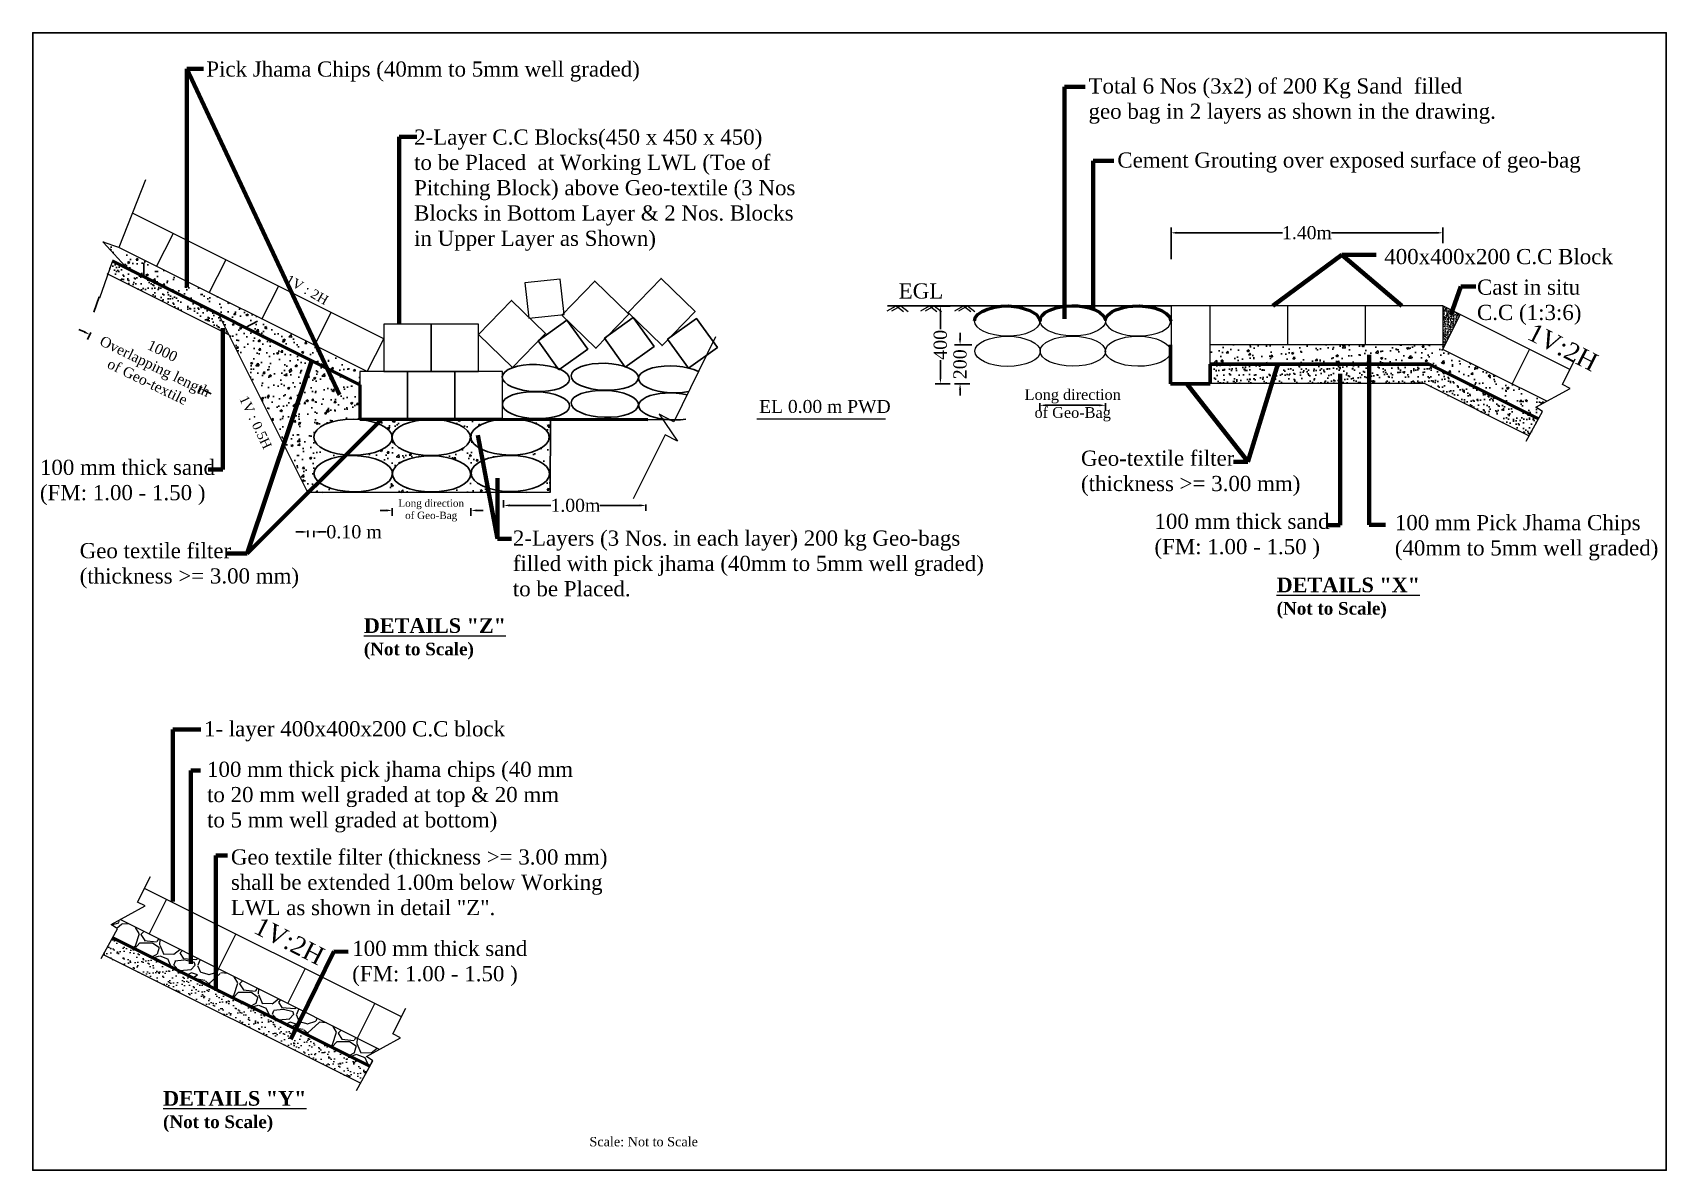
# Model space of a CAD drawing. Header units: metres. Extents: x -2434 to 11656, y -15288 to 8109.
# Drawn here: x 2088.7 to 2199.8, y -14426.3 to -14348.9 of the extents above; entities that cross this region are included whole.
import ezdxf

# ---------------------------------------------------------------- set-up
doc = ezdxf.new("R2010")
doc.units = ezdxf.units.M
doc.layers.add('Layer1', color=7, linetype='Continuous', lineweight=13)
doc.layers.add('LINE', color=7, linetype='Continuous')
doc.styles.add('dim', font='isocp.shx')
doc.styles.get("Standard").update_dxf_attribs({"font": 'times.ttf'})
doc.dimstyles.get("Standard").update_dxf_attribs({"dimtxt": 0.5, "dimasz": 0.4075, "dimexe": 0.364, "dimexo": 0.219, "dimgap": 0.09, "dimtad": 0, "dimdec": 0, "dimlfac": 1000, "dimzin": 0, "dimdsep": 46, "dimtxsty": 'Standard', "dimcen": 0.09, "dimadec": 0, "dimazin": 0, "dimtfac": 1, "dimtdec": 0, "dimtofl": 0, "dimtmove": 0, "dimatfit": 3, "dimfxl": 1, "dimtolj": 1, "dimtzin": 0, "dimarcsym": 0})
doc.dimstyles.new('STANDARD$0', dxfattribs={"dimscale": 0, "dimtxt": 8, "dimasz": 8, "dimexe": 4, "dimexo": 0, "dimgap": 2, "dimtad": 1, "dimdec": 0, "dimzin": 0, "dimdsep": 46, "dimtxsty": 'dim', "dimblk": 'DOTSMALL', "dimcen": 1, "dimclrd": 6, "dimclre": 6, "dimclrt": 256, "dimadec": 0, "dimazin": 0, "dimtfac": 1, "dimtdec": 0, "dimtix": 1, "dimtofl": 0, "dimtmove": 1, "dimatfit": 3, "dimldrblk": 'DOTSMALL', "dimfxl": 6, "dimtolj": 1, "dimtzin": 0, "dimarcsym": 0})

# ---------------------------------------------------------------- blocks, each defined once
blk = doc.blocks.new('*D1194')
at = {"layer": 'Defpoints', "color": 0, "lineweight": -3, "ltscale": 0.5}
for p in [(2184.55, -14362.54), (2184.55, -14363.46), (2166.07, -14364.55)]:
    blk.add_point(p, dxfattribs=at)
at = {"layer": 'LINE', "color": 0, "lineweight": -2, "ltscale": 0.5}
for p, q in [((2166.07, -14364.33), (2166.07, -14362.18)), ((2166.47, -14362.54), (2173.64, -14362.54)), ((2184.14, -14362.54), (2176.97, -14362.54)), ((2184.55, -14363.24), (2184.55, -14362.18))]:
    blk.add_line(p, q, dxfattribs=at)
at = {"layer": 'LINE', "color": 0, "lineweight": -3, "ltscale": 0.5}
for points in [[(2166.47, -14362.47), (2166.47, -14362.61), (2166.07, -14362.54)], [(2184.14, -14362.47), (2184.14, -14362.61), (2184.55, -14362.54)]]:
    blk.add_solid(points, dxfattribs=at)
at = {"layer": 'LINE', "color": 0, "lineweight": 13, "ltscale": 0.5, "insert": (2175.31, -14362.54), "char_height": 0.5, "attachment_point": 5}
blk.add_mtext('\\A1;{\\H1.775x;1.40m}', dxfattribs=at)
blk = doc.blocks.new('*D1195')
at = {"layer": 'Defpoints', "color": 0, "lineweight": -3, "ltscale": 0.5}
for p in [(2150.38, -14367.52), (2151.27, -14367.52), (2151.27, -14372.8)]:
    blk.add_point(p, dxfattribs=at)
at = {"layer": 'LINE', "color": 0, "lineweight": -2, "ltscale": 0.5}
for p, q in [((2151.05, -14367.52), (2150.02, -14367.52)), ((2150.38, -14367.92), (2150.38, -14369.1)), ((2150.38, -14372.39), (2150.38, -14371.21)), ((2151.05, -14372.8), (2150.02, -14372.8))]:
    blk.add_line(p, q, dxfattribs=at)
at = {"layer": 'LINE', "color": 0, "lineweight": -3, "ltscale": 0.5}
for points in [[(2150.32, -14367.92), (2150.45, -14367.92), (2150.38, -14367.52)], [(2150.32, -14372.39), (2150.45, -14372.39), (2150.38, -14372.8)]]:
    blk.add_solid(points, dxfattribs=at)
at = {"layer": 'LINE', "color": 0, "lineweight": 13, "ltscale": 0.5, "insert": (2150.38, -14370.16), "char_height": 0.9, "attachment_point": 5, "rotation": 90}
blk.add_mtext('\\A1;400', dxfattribs=at)
blk = doc.blocks.new('*D1196')
at = {"layer": 'Defpoints', "color": 0, "lineweight": -3, "ltscale": 0.5}
for p in [(2151.72, -14370.16), (2152.75, -14370.16), (2152.61, -14372.8)]:
    blk.add_point(p, dxfattribs=at)
at = {"layer": 'LINE', "color": 0, "lineweight": -2, "ltscale": 0.5}
for p, q in [((2151.72, -14369.75), (2151.72, -14369.35)), ((2152.53, -14370.16), (2151.35, -14370.16)), ((2152.39, -14372.8), (2151.35, -14372.8)), ((2151.72, -14373.2), (2151.72, -14373.61))]:
    blk.add_line(p, q, dxfattribs=at)
at = {"layer": 'LINE', "color": 0, "lineweight": -3, "ltscale": 0.5}
for points in [[(2151.65, -14369.75), (2151.79, -14369.75), (2151.72, -14370.16)], [(2151.65, -14373.2), (2151.79, -14373.2), (2151.72, -14372.8)]]:
    blk.add_solid(points, dxfattribs=at)
at = {"layer": 'LINE', "color": 0, "lineweight": 13, "ltscale": 0.5, "insert": (2151.72, -14371.48), "char_height": 0.9, "attachment_point": 5, "rotation": 90}
blk.add_mtext('\\A1;200', dxfattribs=at)
blk = doc.blocks.new('*D1197')
at = {"layer": 'Defpoints', "color": 0, "lineweight": -3, "ltscale": 0.5}
for p in [(2157.15, -14370.5), (2161.6, -14370.53), (2161.6, -14374.27)]:
    blk.add_point(p, dxfattribs=at)
at = {"layer": 'LINE', "color": 0, "lineweight": -2, "ltscale": 0.5}
for p, q in [((2157.15, -14374.12), (2157.15, -14374.63)), ((2157.56, -14374.27), (2161.2, -14374.27)), ((2161.6, -14374.12), (2161.6, -14374.63))]:
    blk.add_line(p, q, dxfattribs=at)
at = {"layer": 'LINE', "color": 0, "lineweight": -3, "ltscale": 0.5}
for points in [[(2157.56, -14374.2), (2157.56, -14374.34), (2157.15, -14374.27)], [(2161.2, -14374.2), (2161.2, -14374.34), (2161.6, -14374.27)]]:
    blk.add_solid(points, dxfattribs=at)
at = {"layer": 'LINE', "color": 0, "lineweight": 13, "ltscale": 0.5, "insert": (2159.38, -14374.27), "char_height": 0.5, "attachment_point": 5}
blk.add_mtext('\\A1;{\\H1.464x;Long direction\\Pof Geo-Bag}', dxfattribs=at)
blk = doc.blocks.new('*D1198')
at = {"color": 0, "lineweight": -2, "ltscale": 0.5}
for p, q in [((2092.17, -14369.28), (2091.8, -14369.11)), ((2092.6, -14369.33), (2092.38, -14369.79)), ((2100.13, -14372.99), (2099.9, -14373.46)), ((2100.43, -14373.31), (2100.79, -14373.49))]:
    blk.add_line(p, q, dxfattribs=at)
at = {"color": 0, "linetype": 'Continuous', "lineweight": -3, "ltscale": 0.5}
for points in [[(2092.2, -14369.22), (2092.14, -14369.35), (2092.54, -14369.46)], [(2100.46, -14373.25), (2100.4, -14373.37), (2100.06, -14373.13)]]:
    blk.add_solid(points, dxfattribs=at)
at = {"layer": 'Defpoints', "color": 0, "linetype": 'Continuous', "lineweight": -3, "ltscale": 0.5}
for p in [(2093.71, -14367.06), (2092.54, -14369.46), (2101.23, -14370.72)]:
    blk.add_point(p, dxfattribs=at)
at = {"color": 0, "linetype": 'Continuous', "lineweight": -3, "ltscale": 0.5, "insert": (2096.97, -14371.62), "char_height": 0.7, "attachment_point": 5, "rotation": 334.0276}
blk.add_mtext('\\A1;1000\\POverlapping length\\Pof Geo-textile', dxfattribs=at)
blk = doc.blocks.new('*D1199')
at = {"layer": 'Defpoints', "color": 0, "linetype": 'ByBlock', "lineweight": -3, "ltscale": 0.5}
for p in [(2118.46, -14379.1), (2113.1, -14380.2), (2118.46, -14381.42)]:
    blk.add_point(p, dxfattribs=at)
at = {"layer": 'LINE', "color": 0, "lineweight": -2, "ltscale": 0.5}
for p, q in [((2112.7, -14381.42), (2112.29, -14381.42)), ((2113.1, -14381.27), (2113.1, -14381.78)), ((2118.46, -14381.27), (2118.46, -14381.78)), ((2118.87, -14381.42), (2119.28, -14381.42))]:
    blk.add_line(p, q, dxfattribs=at)
at = {"layer": 'LINE', "color": 0, "linetype": 'ByBlock', "lineweight": -3, "ltscale": 0.5}
for points in [[(2112.7, -14381.35), (2112.7, -14381.49), (2113.1, -14381.42)], [(2118.87, -14381.35), (2118.87, -14381.49), (2118.46, -14381.42)]]:
    blk.add_solid(points, dxfattribs=at)
at = {"layer": 'LINE', "color": 0, "linetype": 'ByBlock', "lineweight": -3, "ltscale": 0.5, "insert": (2115.75, -14381.42), "char_height": 0.5, "attachment_point": 5}
blk.add_mtext('\\A1;Long direction\\Pof Geo-Bag', dxfattribs=at)
blk = doc.blocks.new('*D1200')
at = {"layer": 'Defpoints', "color": 0, "lineweight": -3, "ltscale": 0.5}
for p in [(2107.36, -14382.57), (2107.78, -14382.59), (2107.78, -14382.88)]:
    blk.add_point(p, dxfattribs=at)
at = {"layer": 'LINE', "color": 0, "lineweight": -2, "ltscale": 0.5}
for p, q in [((2106.95, -14382.88), (2106.54, -14382.88)), ((2107.36, -14382.79), (2107.36, -14383.24)), ((2107.78, -14382.81), (2107.78, -14383.24)), ((2108.19, -14382.88), (2108.6, -14382.88))]:
    blk.add_line(p, q, dxfattribs=at)
at = {"layer": 'LINE', "color": 0, "lineweight": -3, "ltscale": 0.5}
for points in [[(2106.95, -14382.81), (2106.95, -14382.95), (2107.36, -14382.88)], [(2108.19, -14382.81), (2108.19, -14382.95), (2107.78, -14382.88)]]:
    blk.add_solid(points, dxfattribs=at)
at = {"layer": 'LINE', "color": 0, "lineweight": 13, "ltscale": 0.5, "insert": (2110.51, -14382.88), "char_height": 0.9, "attachment_point": 5}
blk.add_mtext('\\A1;0.10 m', dxfattribs=at)
blk = doc.blocks.new('*D1201')
at = {"layer": 'Defpoints', "color": 0, "lineweight": -3, "ltscale": 0.5}
for p in [(2120.68, -14381.44), (2130.35, -14380.79), (2130.35, -14381.08)]:
    blk.add_point(p, dxfattribs=at)
at = {"layer": 'LINE', "color": 0, "lineweight": -2, "ltscale": 0.5}
for p, q in [((2120.68, -14381.22), (2120.68, -14380.71)), ((2121.09, -14381.08), (2123.89, -14381.08)), ((2129.94, -14381.08), (2127.22, -14381.08)), ((2130.35, -14381.01), (2130.35, -14381.44))]:
    blk.add_line(p, q, dxfattribs=at)
at = {"layer": 'LINE', "color": 0, "lineweight": -3, "ltscale": 0.5}
for points in [[(2121.09, -14381.01), (2121.09, -14381.15), (2120.68, -14381.08)], [(2129.94, -14381.01), (2129.94, -14381.15), (2130.35, -14381.08)]]:
    blk.add_solid(points, dxfattribs=at)
at = {"layer": 'LINE', "color": 0, "lineweight": 13, "ltscale": 0.5, "insert": (2125.56, -14381.08), "char_height": 0.5, "attachment_point": 5}
blk.add_mtext('\\A1;{\\H1.775x;1.00m}', dxfattribs=at)

msp = doc.modelspace()

# ---------------------------------------------------------------- hatches: boundary and pattern name
at = {"linetype": 'Continuous', "lineweight": -3, "ltscale": 0.5}
h = msp.add_hatch(dxfattribs=at)
h.set_pattern_fill('AR-CONC', color=0, scale=0.0083, style=0)
h.set_pattern_definition([(50, (2364.0753, -14270.8619), (1.512133, -0.1322944), [0.158115, -1.739265]), (355, (2364.0753, -14270.862), (-0.2925155, 1.58577), [0.126492, -1.391412]), (100.451, (2364.2013, -14270.873), (1.219623, 1.4534685), [0.134377, -1.478147]), (46.1842, (2364.0753, -14270.4403), (2.249956, -0.348951), [0.237173, -2.608897]), (96.6356, (2364.2628, -14270.4694), (1.970455, 2.053632), [0.201566, -2.21722]), (351.184, (2364.0753, -14270.4403), (1.970458, 2.053628), [0.189738, -2.087118]), (21, (2364.2861, -14270.5457), (1.2584035, -0.848804), [0.158115, -1.739265]), (326, (2364.2861, -14270.5457), (0.512957, 1.52876), [0.126492, -1.391412]), (71.4514, (2364.391, -14270.6164), (1.771357, 0.67996), [0.134377, -1.478147]), (37.5, (2364.0753, -14270.86193), (0.0256354, 0.7018068), [0, -1.3745464, 0, -1.412494, 0, -1.3966825]), (7.5, (2364.0753, -14270.8619), (0.5546032, 0.8314988), [0, -0.8053324, 0, -1.3429234, 0, -0.5323205]), (327.5, (2363.6052, -14270.86193), (1.1254019, -0.0475486), [0, -0.52705, 0, -1.644396, 0, -2.181987]), (317.5, (2363.3944, -14270.8619), (1.2294722, 0.21104), [0, -0.685165, 0, -1.0920476, 0, -1.549527])])
h.paths.add_polyline_path([(2094.519859, -14363.545999), (2093.45482, -14363.16605), (2094.944741, -14364.806431), (2094.452241, -14364.638539), (2110.910749, -14372.867793), (2110.910749, -14371.981707), (2111.391275, -14371.981707)])
h = msp.add_hatch(dxfattribs=at)
h.set_pattern_fill('AR-SAND', color=0, scale=0.0132, style=0)
h.set_pattern_definition([(37.5, (1887.50425, -13253.20754), (-0.02112041, 0.64602547), [0, -0.5096256, 0, -0.569976, 0, -0.54483]), (7.5, (1887.50425, -13253.2075), (0.59337073, 0.94620913), [0, -0.2749296, 0, -0.4593336, 0, -0.176022]), (327.5, (1887.09186, -13253.20754), (1.04410993, 0.00189708), [0, -0.16764, 0, -0.603504, 0, -0.787908]), (317.5, (1887.0919, -13253.2075), (1.0078945, 0.2942667), [0, -0.08382, 0, -0.3956304, 0, -0.452628])])
h.paths.add_polyline_path([(2094.452241, -14364.638539), (2094.059331, -14364.504597), (2093.759342, -14365.354809), (2101.9932, -14369.471738), (2101.284721, -14368.054779)])
h = msp.add_hatch(dxfattribs=at)
h.set_pattern_fill('AR-CONC', color=0, scale=0.0083, style=0)
h.set_pattern_definition([(50, (1887.5043, -13253.2075), (1.5121328, -0.1322944), [0.158115, -1.739265]), (355, (1887.5043, -13253.2075), (-0.2925155, 1.5857701), [0.126492, -1.391412]), (100.451, (1887.6303, -13253.2186), (1.2196228, 1.4534685), [0.134377, -1.478147]), (46.1842, (1887.5043, -13252.7859), (2.249956, -0.3489513), [0.2371725, -2.6088975]), (96.6356, (1887.6917, -13252.815), (1.970455, 2.053632), [0.2015655, -2.2172205]), (351.184, (1887.5043, -13252.786), (1.970458, 2.0536285), [0.189738, -2.087118]), (21, (1887.7151, -13252.8913), (1.2584035, -0.8488038), [0.158115, -1.739265]), (326, (1887.715, -13252.8913), (0.5129568, 1.5287601), [0.126492, -1.391412]), (71.4514, (1887.82, -13252.962), (1.7713569, 0.6799597), [0.134377, -1.478147]), (37.5, (1887.50425, -13253.20754), (0.0256354, 0.70180682), [0, -1.3745464, 0, -1.412494, 0, -1.3966825]), (7.5, (1887.50425, -13253.2075), (0.5546032, 0.83149877), [0, -0.8053324, 0, -1.3429234, 0, -0.5323205]), (327.5, (1887.0341, -13253.20754), (1.12540194, -0.04754858), [0, -0.52705, 0, -1.644396, 0, -2.181987]), (317.5, (1886.8233, -13253.2075), (1.2294722, 0.2110399), [0, -0.685165, 0, -1.0920476, 0, -1.549527])])
edge = h.paths.add_edge_path()
edge.add_line((2110.910749, -14372.867793), (2101.284721, -14368.054779))
edge.add_line((2101.284721, -14368.054779), (2107.35944, -14380.204216))
edge.add_line((2107.35944, -14380.204216), (2123.851661, -14380.196067))
edge.add_line((2123.851661, -14380.196067), (2123.862419, -14375.216895))
edge.add_line((2123.862419, -14375.216895), (2121.468258, -14375.211722))
edge.add_ellipse((2121.110333, -14376.425881), major_axis=(-2.669393, 0.017474), ratio=0.4596705317, start_angle=278.6264693, end_angle=622.4667501, ccw=False)
edge.add_line((2120.595135, -14375.223354), (2120.595135, -14375.209835))
edge.add_line((2120.595135, -14375.209835), (2110.910749, -14375.209835))
edge.add_line((2110.910749, -14375.209835), (2110.910749, -14372.867793))
edge = h.paths.add_edge_path(flags=16)
edge.add_ellipse((2110.430473, -14376.443556), major_axis=(-2.669393, 0.017474), ratio=0.4596705317, start_angle=184.88008955, end_angle=535.92393405, ccw=False)
edge.add_ellipse((2115.752942, -14376.461231), major_axis=(-2.669393, 0.017474), ratio=0.4596705317, start_angle=4.88008955, end_angle=355.92393405, ccw=False)
edge = h.paths.add_edge_path(flags=16)
edge.add_ellipse((2110.450072, -14378.919662), major_axis=(-2.669393, 0.017474), ratio=0.4596705317, start_angle=184.88008955, end_angle=535.92393405, ccw=False)
edge.add_ellipse((2115.772541, -14378.937337), major_axis=(-2.669393, 0.017474), ratio=0.4596705317, start_angle=4.88008955, end_angle=355.92393405, ccw=False)
edge = h.paths.add_edge_path(flags=16)
edge.add_ellipse((2121.129932, -14378.901987), major_axis=(-2.669393, 0.017474), ratio=0.4596705317, start_angle=0, end_angle=360)
h.paths.add_polyline_path([(2123.713116, -14379.844462), (2127.116396, -14379.844462), (2127.116396, -14380.999878), (2123.713116, -14380.999878)], flags=9)
at = {"linetype": 'ByBlock', "lineweight": 5, "ltscale": 0.5}
h = msp.add_hatch(dxfattribs=at)
h.set_pattern_fill('AR-CONC', color=256, scale=0.00132, style=0)
h.set_pattern_definition([(50, (2180.20339, -14310.8679), (0.24048376, -0.0210396), [0.025146, -0.276606]), (355, (2180.20339, -14310.8679), (-0.0465205, 0.2521948), [0.0201168, -0.2212848]), (100.451, (2180.22343, -14310.86966), (0.1939641, 0.231154), [0.0213708, -0.2350788]), (46.1842, (2180.2034, -14310.80085), (0.3578243, -0.0554959), [0.037719, -0.414909]), (96.6356, (2180.2332, -14310.80547), (0.3133736, 0.3266017), [0.0320562, -0.3526182]), (351.184, (2180.2034, -14310.80085), (0.313374, 0.3266012), [0.0301752, -0.3319272]), (21, (2180.23692, -14310.81761), (0.20013164, -0.1349905), [0.025146, -0.276606]), (326, (2180.23692, -14310.81761), (0.0815787, 0.2431281), [0.0201168, -0.2212848]), (71.4514, (2180.2536, -14310.82886), (0.2817098, 0.1081382), [0.0213708, -0.2350788]), (37.5, (2180.20339, -14310.867905), (0.00407696, 0.11161265), [0, -0.21860256, 0, -0.2246376, 0, -0.222123]), (7.5, (2180.20339, -14310.8679), (0.08820195, 0.13223836), [0, -0.12807696, 0, -0.21357336, 0, -0.0846582]), (327.5, (2180.12862, -14310.867905), (0.17897959, -0.00756194), [0, -0.08382, 0, -0.2615184, 0, -0.3470148]), (317.5, (2180.09509, -14310.8679), (0.1955305, 0.03356297), [0, -0.108966, 0, -0.17367504, 0, -0.2464308])])
h.paths.add_polyline_path([(2185.727464, -14368.105523), (2184.54682, -14367.515201), (2184.54682, -14370.155201), (2184.54682, -14370.46681)])
at = {"linetype": 'Continuous', "lineweight": -3, "ltscale": 0.5}
h = msp.add_hatch(dxfattribs=at)
h.set_pattern_fill('AR-CONC', color=0, scale=0.0083, style=0)
h.set_pattern_definition([(50, (1950.9999, -14378.0855), (1.512133, -0.1322944), [0.158115, -1.739265]), (355, (1950.9999, -14378.0855), (-0.292515, 1.58577), [0.126492, -1.391412]), (100.451, (1951.1259, -14378.0965), (1.219623, 1.4534685), [0.134377, -1.478147]), (46.1842, (1950.9999, -14377.6639), (2.249956, -0.348951), [0.237173, -2.608897]), (96.6356, (1951.1874, -14377.693), (1.970455, 2.053632), [0.201566, -2.21722]), (351.184, (1950.9999, -14377.6639), (1.970458, 2.053628), [0.189738, -2.087118]), (21, (1951.2107, -14377.7693), (1.2584035, -0.848804), [0.158115, -1.739265]), (326, (1951.2107, -14377.7693), (0.512957, 1.52876), [0.126492, -1.391412]), (71.4514, (1951.3156, -14377.84), (1.771357, 0.67996), [0.134377, -1.478147]), (37.5, (1950.9999, -14378.0855), (0.0256354, 0.7018068), [0, -1.3745464, 0, -1.412494, 0, -1.3966825]), (7.5, (1950.9999, -14378.0855), (0.5546032, 0.8314988), [0, -0.8053324, 0, -1.3429234, 0, -0.5323205]), (327.5, (1950.52975, -14378.0855), (1.125402, -0.0475486), [0, -0.52705, 0, -1.644396, 0, -2.181987]), (317.5, (1950.3189, -14378.0855), (1.2294722, 0.21104), [0, -0.685165, 0, -1.0920476, 0, -1.549527])])
h.paths.add_polyline_path([(2184.54682, -14370.46681), (2184.54682, -14370.155201), (2168.70682, -14370.155201), (2168.70682, -14371.475201), (2183.611991, -14371.475201), (2191.050588, -14375.194499), (2191.328941, -14374.691421), (2190.878414, -14374.400168), (2191.613089, -14373.999945)])
h = msp.add_hatch(dxfattribs=at)
h.set_pattern_fill('AR-SAND', color=0, scale=0.0132, style=0)
h.set_pattern_definition([(37.5, (1950.9999, -14378.0855), (-0.0211204, 0.6460255), [0, -0.5096256, 0, -0.569976, 0, -0.54483]), (7.5, (1950.9999, -14378.0855), (0.5933707, 0.946209), [0, -0.2749296, 0, -0.4593336, 0, -0.176022]), (327.5, (1950.5875, -14378.0855), (1.0441099, 0.0018971), [0, -0.16764, 0, -0.603504, 0, -0.787908]), (317.5, (1950.5875, -14378.0855), (1.0078945, 0.2942667), [0, -0.08382, 0, -0.3956304, 0, -0.452628])])
h.paths.add_polyline_path([(2183.611991, -14371.475201), (2168.727815, -14371.475201), (2168.727815, -14372.795201), (2183.300381, -14372.795201), (2190.410973, -14376.350496), (2191.050588, -14375.194499)])
at = {"linetype": 'ByBlock', "lineweight": 13, "ltscale": 0.5}
h = msp.add_hatch(dxfattribs=at)
h.set_pattern_fill('GRAVEL', color=256, scale=0.132, style=0)
h.set_pattern_definition([(228.0128, (2257.25462, -14345.3035), (-26.8224228, -30.17523708), [0.45107, -44.65626]), (184.9697, (2256.95287, -14345.63878), (40.23366508, 3.35277634), [0.774055, -76.63128]), (132.5104, (2256.18173, -14345.70583), (33.5279756, -36.88083603), [0.545796, -54.033804]), (267.2737, (2254.87413, -14346.54403), (3.35278544, 67.05597842), [0.704887, -69.78365]), (292.8337, (2254.8406, -14347.24812), (-16.7640476, 40.23362288), [0.691197, -68.428536]), (357.2737, (2255.10883, -14347.88515), (-67.05597842, 3.35278544), [0.704887, -69.78365]), (37.6942, (2255.81292, -14347.91868), (-43.58642754, -33.52797011), [0.932176, -92.28529]), (72.2553, (2256.55053, -14347.3487), (23.46964695, 73.76162139), [0.88007, -87.126996]), (121.4296, (2256.81876, -14346.5105), (-26.82240691, 43.58634873), [0.707273, -70.02006]), (175.2364, (2256.44995, -14345.907), (36.88077103, -3.35276853), [0.80746, -39.56555]), (222.3974, (2255.64528, -14345.83994), (-40.23360121, -36.88075202), [1.044223, -103.378176]), (138.8141, (2258.1934, -14346.57756), (-23.46958505, 20.11676906), [0.356407, -35.28439]), (171.4692, (2257.92518, -14346.34286), (43.58633347, -6.7056169), [0.67806, -67.12807]), (225, (2257.2546, -14346.2423), (-7e-16, -3.352798), [0.474156, -4.267415]), (203.1986, (2257.01993, -14345.83994), (16.7640565, 6.7056294), [0.25534, -25.27879]), (291.8014, (2256.7852, -14345.9405), (-3.3528024, 10.0584065), [0.361107, -17.694336]), (30.9638, (2256.91934, -14346.2758), (10.0583894, 6.7056052), [0.5865, -18.963516]), (161.5651, (2257.4223, -14345.9741), (6.705603, -3.352795), [0.4241, -10.17839]), (16.3895, (2254.8406, -14345.94053), (33.5280185, 10.05837908), [0.594116, -58.817616]), (70.3462, (2255.41058, -14345.77289), (-13.41116263, -36.88074784), [0.49843, -49.344504]), (293.1986, (2257.42226, -14345.3035), (-6.7056294, 16.7640565), [0.51068, -25.023504]), (343.6105, (2257.62343, -14345.77289), (-33.5280185, 10.05837908), [0.594116, -58.817616]), (339.444, (2254.8406, -14348.01926), (-16.7640208, 6.7055919), [0.572926, -28.073364]), (294.7751, (2255.37705, -14348.22043), (-16.76396093, 36.88078287), [0.480047, -47.52475]), (66.8014, (2257.4558, -14348.6563), (6.7056294, 16.7640565), [0.51068, -25.023504]), (17.354, (2257.65696, -14348.1869), (-43.58640235, -13.41117977), [0.562034, -55.64117]), (69.444, (2255.8129, -14348.6563), (-6.7055919, -16.7640208), [0.286464, -28.359936]), (101.3099, (2257.2546, -14348.6563), (-3.3527835, 13.411157), [0.17096, -16.92504]), (165.9638, (2257.2211, -14348.48866), (10.058407, -3.3527942), [0.691197, -13.132746]), (186.009, (2256.55053, -14348.32102), (33.52795056, 3.35279217), [0.640552, -63.41465]), (303.6901, (2256.9193, -14346.5776), (-3.352801, 6.7055935), [0.48355, -11.60515]), (353.1572, (2257.18757, -14346.9799), (56.99762357, -6.70563003), [0.844215, -83.57712]), (60.9454, (2258.02577, -14347.08048), (-13.4111688, -23.46954405), [0.34519, -34.17401]), (90, (2258.1934, -14346.7787), (-3.3528, 3.3528), [0.20117, -3.15163]), (120.2564, (2256.48348, -14348.22043), (13.41117158, -23.46958816), [0.465784, -46.11275]), (48.0128, (2256.24878, -14347.8181), (26.8224228, 30.17523708), [0.902145, -44.205216]), (0, (2256.8523, -14347.1475), (3.3528, 3.3528), [0.87173, -2.48107]), (325.3048, (2257.72401, -14347.14754), (-33.5279419, 23.46960223), [0.530125, -52.482276]), (254.0546, (2258.1599, -14347.4493), (-3.3528086, -13.411232), [0.488174, -23.920644]), (207.646, (2258.02577, -14347.91868), (-63.70317762, -33.52802109), [0.79483, -78.6885]), (175.4261, (2257.32168, -14348.28749), (-43.58641004, 3.35278378), [0.84088, -83.246856]), (175.4261, (2257.32168, -14348.28749), (-43.58641004, 3.35278378), [0.84088, -83.246856])])
h.paths.add_polyline_path([(2094.599537, -14409.247746), (2093.979176, -14409.585695), (2094.429703, -14409.876948), (2094.099588, -14410.473576), (2111.587318, -14419.217441), (2111.794207, -14418.843524), (2111.343679, -14418.552271), (2112.236183, -14418.066069)])
at = {"linetype": 'ByBlock', "lineweight": 18, "ltscale": 0.5}
h = msp.add_hatch(dxfattribs=at)
h.set_pattern_fill('AR-SAND', color=256, scale=0.0132, style=0)
h.set_pattern_definition([(37.5, (2254.8406, -14348.6563), (-0.0211204, 0.6460255), [0, -0.5096256, 0, -0.569976, 0, -0.54483]), (7.5, (2254.8406, -14348.6563), (0.5933707, 0.946209), [0, -0.2749296, 0, -0.4593336, 0, -0.176022]), (327.5, (2254.4282, -14348.6563), (1.04411, 0.001897), [0, -0.16764, 0, -0.603504, 0, -0.787908]), (317.5, (2254.4282, -14348.6563), (1.0078945, 0.2942667), [0, -0.08382, 0, -0.3956304, 0, -0.452628])])
h.paths.add_polyline_path([(2110.947703, -14420.373439), (2111.587318, -14419.217441), (2094.099588, -14410.473576), (2093.459974, -14411.629574)])

# ---------------------------------------------------------------- linework, layer by layer
at = {"color": 0, "linetype": 'Continuous', "lineweight": 13, "ltscale": 0.5}
for p, q in [((2112.524814, -14369.758604), (2095.434936, -14361.213665)), ((2097.079995, -14364.826067), (2098.213534, -14362.602964)), ((2111.391275, -14371.981707), (2094.519859, -14363.545999)), ((2100.657815, -14366.614977), (2101.791354, -14364.391874)), ((2101.9932, -14369.471738), (2093.709456, -14365.329866)), ((2104.235635, -14368.403887), (2105.369174, -14366.180784)), ((2107.35944, -14380.204216), (2101.284721, -14368.054779)), ((2107.813455, -14370.192797), (2108.946994, -14367.969694)), ((2111.391275, -14371.981707), (2112.524814, -14369.758604)), ((2123.851661, -14380.196067), (2107.35944, -14380.204216))]:
    msp.add_line(p, q, dxfattribs=at)
at = {"color": 0, "lineweight": 53, "ltscale": 0.5}
for p, q in [((2110.910749, -14372.867793), (2094.049546, -14364.437191)), ((2120.595135, -14375.209835), (2130.47898, -14375.231191))]:
    msp.add_line(p, q, dxfattribs=at)
at = {"color": 0, "linetype": 'Continuous', "lineweight": -3, "ltscale": 0.5}
for p, q in [((2096.204267, -14365.514552), (2096.20031, -14364.572567)), ((2093.181617, -14366.889376), (2092.811655, -14367.945453)), ((2166.06682, -14367.515201), (2146.774894, -14367.515201)), ((2103.134654, -14368.979745), (2103.929752, -14368.53922)), ((2123.851661, -14380.196067), (2123.862384, -14375.233416)), ((2130.47898, -14375.231191), (2132.31817, -14375.265461))]:
    msp.add_line(p, q, dxfattribs=at)
at = {"linetype": 'ByBlock', "lineweight": 13, "ltscale": 0.5}
for p, q in [((2184.54682, -14367.515201), (2166.06682, -14367.515201)), ((2193.194406, -14371.838993), (2184.54682, -14367.515201)), ((2184.54682, -14370.155201), (2168.70682, -14370.155201)), ((2191.613089, -14373.999945), (2184.54682, -14370.46681)), ((2183.300381, -14372.795201), (2168.727815, -14372.795201)), ((2190.410973, -14376.350496), (2183.300381, -14372.795201)), ((2113.725696, -14415.859216), (2096.247347, -14407.120041)), ((2112.236183, -14418.066069), (2094.599537, -14409.247746)), ((2110.947703, -14420.373439), (2093.459974, -14411.629574))]:
    msp.add_line(p, q, dxfattribs=at)
at = {"linetype": 'ByBlock', "lineweight": 18, "ltscale": 0.5}
for p, q in [((2166.06682, -14367.515201), (2166.06682, -14372.795201)), ((2168.70682, -14367.515201), (2168.70682, -14372.795201)), ((2173.98682, -14367.515201), (2173.98682, -14370.155201)), ((2179.26682, -14367.515201), (2179.26682, -14370.155201)), ((2184.54682, -14367.515201), (2184.54682, -14370.155201)), ((2184.54682, -14370.46681), (2185.727464, -14368.105523)), ((2184.54682, -14370.155201), (2184.54682, -14370.46681)), ((2189.269396, -14372.828098), (2190.45004, -14370.46681)), ((2096.567238, -14410.231596), (2097.747881, -14407.870308)), ((2101.289813, -14412.592884), (2102.470457, -14410.231596)), ((2106.012389, -14414.954172), (2107.193033, -14412.592884)), ((2110.734964, -14417.315459), (2111.915608, -14414.954172))]:
    msp.add_line(p, q, dxfattribs=at)
at = {"linetype": 'ByBlock', "lineweight": 60, "ltscale": 0.5}
for p, q in [((2166.034262, -14370.160653), (2166.034262, -14372.814986)), ((2183.611991, -14371.475201), (2168.727815, -14371.475201)), ((2168.727815, -14372.814986), (2168.727815, -14371.475201)), ((2191.050588, -14375.194499), (2183.611991, -14371.475201)), ((2166.034262, -14372.814986), (2168.727815, -14372.814986)), ((2111.587318, -14419.217441), (2094.099588, -14410.473576))]:
    msp.add_line(p, q, dxfattribs=at)
at = {"color": 0, "linetype": 'Continuous', "lineweight": -3, "ltscale": 0.5}
for points in [[(2124.630131, -14368.140305), (2126.949952, -14370.385131), (2129.194778, -14368.065309), (2126.874957, -14365.820484)], [(2129.138712, -14367.962318), (2131.458533, -14370.207143), (2133.703359, -14367.887322), (2131.383537, -14365.642496)], [(2118.969266, -14369.462013), (2121.289088, -14371.706839), (2123.533913, -14369.387017), (2121.214092, -14367.142191)], [(2128.943141, -14371.680002), (2130.908854, -14370.266609), (2129.495461, -14368.300896), (2127.529748, -14369.714289)], [(2133.247329, -14371.747708), (2135.213042, -14370.334315), (2133.799649, -14368.368602), (2131.833935, -14369.781995)], [(2124.43456, -14371.85799), (2126.400273, -14370.444597), (2124.98688, -14368.478884), (2123.021167, -14369.892277)]]:
    msp.add_lwpolyline(points, close=True, dxfattribs=at)
at = {"linetype": 'ByBlock', "lineweight": 18, "ltscale": 0.5}
for points in [[(2146.770497, -14367.83567), (2147.364664, -14367.515201), (2147.865982, -14367.900571)], [(2147.088246, -14367.83567), (2147.682413, -14367.515201), (2148.18373, -14367.900571)], [(2149.052106, -14367.83567), (2149.646273, -14367.515201), (2150.147591, -14367.900571)], [(2149.369855, -14367.83567), (2149.964022, -14367.515201), (2150.465339, -14367.900571)], [(2151.352827, -14367.83567), (2151.946994, -14367.515201), (2152.448311, -14367.900571)], [(2151.639645, -14367.83567), (2152.233812, -14367.515201), (2152.735129, -14367.900571)], [(2190.21567, -14376.703474), (2191.328941, -14374.691421), (2190.878414, -14374.400168), (2193.211065, -14373.129428), (2192.680908, -14372.864678), (2193.555676, -14371.117375)], [(2093.316432, -14411.889001), (2094.429703, -14409.876948), (2093.979176, -14409.585695), (2096.311827, -14408.314955), (2095.78167, -14408.050205), (2096.656438, -14406.302902)], [(2110.680935, -14420.855577), (2111.794207, -14418.843524), (2111.343679, -14418.552271), (2113.67633, -14417.281531), (2113.146174, -14417.016781), (2114.020942, -14415.269477)]]:
    msp.add_lwpolyline(points, dxfattribs=at)
at = {"color": 0, "linetype": 'Continuous', "lineweight": 53, "ltscale": 0.5}
msp.add_lwpolyline([(2152.700624, -14368.530595), (2152.766311, -14368.28733), (2152.939655, -14368.073762), (2153.21171, -14367.884163), (2153.57674, -14367.724889), (2154.09301, -14367.592523), (2154.506496, -14367.538692), (2155.007641, -14367.515201), (2155.7496, -14367.59967), (2156.462412, -14367.813993), (2156.919517, -14368.102532), (2157.125144, -14368.405236), (2157.162394, -14368.515765), (2157.189948, -14368.358506), (2157.298033, -14368.167919), (2157.517289, -14367.966564), (2157.829695, -14367.792042), (2158.246904, -14367.64635), (2158.812758, -14367.539434), (2159.330038, -14367.507794), (2159.738582, -14367.515201), (2160.162099, -14367.575858), (2160.507615, -14367.6528), (2160.832682, -14367.760651), (2161.201119, -14367.947969), (2161.487585, -14368.204788), (2161.603564, -14368.456065), (2161.631351, -14368.348716), (2161.768344, -14368.132126), (2162.0353, -14367.916693), (2162.322886, -14367.77159), (2162.824873, -14367.615335), (2163.134867, -14367.55835), (2163.479739, -14367.522196), (2163.912099, -14367.515201), (2164.328172, -14367.540988), (2164.686531, -14367.596284), (2164.991407, -14367.670051), (2165.40813, -14367.824872), (2165.737758, -14368.023399), (2165.961233, -14368.262775), (2166.047818, -14368.548835)], dxfattribs=at)
at = {"color": 0, "linetype": 'Continuous', "lineweight": -3, "ltscale": 0.5, "extrusion": (0, 0, -1)}
for centre in [(2122.877428, -14372.417766), (2127.554926, -14372.330523), (2122.881211, -14374.26075), (2127.558709, -14374.173507)]:
    msp.add_ellipse(centre, major_axis=(-2.28678, 0.073593), ratio=0.3999216098, dxfattribs=at)
for centre, start_param, end_param in [((2132.145038, -14372.505009), 4.1890552868, 8.733121289), ((2132.14882, -14374.347993), 4.2820228076, 8.2967749349)]:
    msp.add_ellipse(centre, major_axis=(-2.28678, 0.073593), ratio=0.3999216098, start_param=start_param, end_param=end_param, dxfattribs=at)
at = {"color": 0, "linetype": 'Continuous', "lineweight": -3, "ltscale": 0.5}
for centre in [(2110.430473, -14376.443556), (2115.752942, -14376.461231), (2121.110333, -14376.425881), (2110.450072, -14378.919662), (2115.772541, -14378.937337), (2121.129932, -14378.901987)]:
    msp.add_ellipse(centre, major_axis=(-2.669393, 0.017474), ratio=0.4596705317, dxfattribs=at)
at = {"layer": 'Layer1', "color": 7, "lineweight": 30}
msp.add_lwpolyline([(2176.108024, -14426.292912), (2088.651085, -14426.292912), (2088.651085, -14348.931166), (2199.750165, -14348.931166), (2199.750165, -14409.816101), (2199.750165, -14423.770682), (2199.750165, -14426.292912)], close=True, dxfattribs=at)
at = {"layer": 'LINE', "color": 7, "lineweight": 53, "ltscale": 0.5}
for p, q in [((2110.910749, -14372.867793), (2110.910749, -14375.209835)), ((2110.910749, -14375.209835), (2120.595135, -14375.209835))]:
    msp.add_line(p, q, dxfattribs=at)
at = {"layer": 'LINE', "color": 7, "lineweight": 13, "ltscale": 0.5}
for p, q in [((2117.367007, -14371.981707), (2117.367007, -14375.209835)), ((2117.367007, -14375.209835), (2117.367007, -14371.981707)), ((2110.910749, -14375.209835), (2120.595135, -14375.209835)), ((2114.250074, -14375.209835), (2111.021946, -14375.209835)), ((2113.351163, -14375.209835), (2115.155742, -14375.209835)), ((2113.351163, -14375.209835), (2115.155742, -14375.209835)), ((2146.657943, -14375.209835), (2137.909137, -14375.209835))]:
    msp.add_line(p, q, dxfattribs=at)
for points in [[(2096.327657, -14358.938311), (2094.519859, -14363.545999), (2093.45482, -14363.16605), (2094.944741, -14364.806431), (2094.059331, -14364.504597), (2093.187269, -14366.976145)], [(2135.080405, -14369.615018), (2132.251247, -14375.40236), (2131.25003, -14374.876781), (2132.495135, -14376.709927), (2131.660815, -14376.286886), (2129.498147, -14380.623479)]]:
    msp.add_lwpolyline(points, dxfattribs=at)
for points in [[(2124.52634, -14365.685128), (2122.11972, -14365.949491), (2122.384083, -14368.356111), (2124.790703, -14368.091748)], [(2112.524814, -14371.981707), (2115.752942, -14371.981707), (2115.752942, -14368.753578), (2112.524814, -14368.753578)], [(2115.752942, -14371.981707), (2118.981071, -14371.981707), (2118.981071, -14368.753578), (2115.752942, -14368.753578)], [(2110.910749, -14375.209835), (2114.138878, -14375.209835), (2114.138878, -14371.981707), (2110.910749, -14371.981707)], [(2114.138878, -14375.209835), (2117.367007, -14375.209835), (2117.367007, -14371.981707), (2114.138878, -14371.981707)], [(2117.367007, -14375.209835), (2120.595135, -14375.209835), (2120.595135, -14371.981707), (2117.367007, -14371.981707)]]:
    msp.add_lwpolyline(points, close=True, dxfattribs=at)
at = {"layer": 'LINE', "color": 7, "lineweight": 9, "ltscale": 0.5}
for centre in [(2154.925118, -14368.545157), (2154.952814, -14370.601479), (2159.386888, -14370.591316), (2163.823324, -14370.595262)]:
    msp.add_ellipse(centre, major_axis=(-2.224494, 0.014562), ratio=0.4596705317, dxfattribs=at)
for centre, start_param, end_param in [((2159.386888, -14368.530327), -0.0611163992, 6.222068908), ((2163.823324, -14368.534273), 0.0869224359, 6.2208742974)]:
    msp.add_ellipse(centre, major_axis=(-2.224494, 0.014562), ratio=0.4596705317, start_param=start_param, end_param=end_param, dxfattribs=at)

# ---------------------------------------------------------------- texts
at = {"layer": 'LINE', "color": 7, "lineweight": 13, "ltscale": 0.5}
for s, p in [('1V:2H ', (2190.196033, -14369.720289)), ('1V:2H', (2103.583354, -14410.097593))]:
    msp.add_text(s, height=1.225125, rotation=332.99359933, dxfattribs=at).set_placement(p)
at = {"layer": 'LINE', "color": 7, "lineweight": 13, "ltscale": 0.5, "attachment_point": 1}
for s, insert, char_height, width in [('{\\fTimes New Roman|b0|i0|c0|p18;Pick Jhama Chips (40mm to 5mm well graded)}', (2100.45895, -14350.887322), 1.03193343, 39.65808448), ('Total 6 Nos (3x2) of 200 Kg Sand  filled \\Pgeo bag in 2 layers as shown in the drawing.', (2160.456778, -14352.035586), 1.03193343, 39.65808448), ('2-Layer C.C Blocks(450 x 450 x 450)\\Pto be Placed  at Working LWL (Toe of \\PPitching Block) above Geo-textile (3 Nos \\PBlocks in Bottom Layer & 2 Nos. Blocks\\Pin Upper Layer as Shown)', (2114.591224, -14355.515324), 1.03193343, 39.65808448), ('Cement Grouting over exposed surface of geo-bag', (2162.41715, -14357.076025), 1.03193343, 39.65808448), ('400x400x200 C.C Block', (2180.571036, -14363.640988), 1.03193343, 39.65808448), ('EGL', (2147.54932, -14365.977822), 1.0319334, 39.65808448), ('Cast in situ\\PC.C (1:3:6)', (2186.874716, -14365.718424), 1.03193343, 39.65808448), (' Geo-textile filter\\P (thickness >= 3.00 mm)', (2159.554333, -14377.351237), 1.03193343, 39.65808448), ('100 mm thick sand \\P(FM: 1.00 - 1.50 )', (2089.145322, -14377.971778), 1.03193343, 39.65808448), ('100 mm thick sand \\P(FM: 1.00 - 1.50 )', (2164.939932, -14381.642529), 1.03193343, 39.65808448), ('100 mm Pick Jhama Chips \\P(40mm to 5mm well graded)', (2181.286819, -14381.731093), 1.03193343, 39.65808448), ('2-Layers (3 Nos. in each layer) 200 kg Geo-bags\\Pfilled with pick jhama (40mm to 5mm well graded)\\Pto be Placed.', (2121.307572, -14382.784867), 1.03193343, 39.65808448), ('Geo textile filter \\P(thickness >= 3.00 mm) ', (2091.847665, -14383.636074), 1.03193343, 39.65808448), ('{\\fTimes New Roman|b1|i0|c0|p18;\\H1.432x;\\LDETAILS "X"\\P\\H0.8606x;\\l(Not to Scale)}', (2173.249535, -14385.987731), 0.69625326, 10.94491599), ('{\\fTimes New Roman|b1|i0|c0|p18;\\H1.432x;\\LDETAILS "Z"\\P\\H0.8603x;\\l(Not to Scale)}', (2111.17376, -14388.752609), 0.69625326, 10.94491599), ('1- layer 400x400x200 C.C block', (2100.299136, -14395.750541), 1.03193343, 39.65808448), ('100 mm thick pick jhama chips (40 mm\\Pto 20 mm well graded at top & 20 mm \\Pto 5 mm well graded at bottom) ', (2100.509767, -14398.504785), 1.03193343, 39.65808448), ('Geo textile filter (thickness >= 3.00 mm)\\Pshall be extended 1.00m below Working\\PLWL as shown in detail "Z".', (2102.131651, -14404.467244), 1.03193343, 39.65808448), ('100 mm thick sand \\P(FM: 1.00 - 1.50 )', (2110.38161, -14410.683703), 1.03193343, 39.65808448), ('{\\fTimes New Roman|b1|i0|c0|p18;\\H1.432x;\\LDETAILS "Y"\\P\\H0.8606x;\\l(Not to Scale)}', (2097.517337, -14420.900366), 0.69625326, 10.94491599)]:
    msp.add_mtext(s, dxfattribs=dict(at, insert=insert, char_height=char_height, width=width))
at = {"layer": 'LINE', "color": 7, "lineweight": 13, "ltscale": 0.5, "char_height": 0.6473586, "attachment_point": 1}
for s, insert, width, rotation in [('1V : 2H', (2106.111732, -14365.349638), 3.41078658, 330.23510537), ('1V : 0.5H', (2103.272608, -14373.53207), 4.91397139, 295.60256863)]:
    msp.add_mtext(s, dxfattribs=dict(at, insert=insert, width=width, rotation=rotation))
at = {"layer": 'LINE', "color": 0, "linetype": 'ByBlock', "lineweight": -3, "ltscale": 0.5, "insert": (2138.054589, -14373.907884), "char_height": 0.88111239, "attachment_point": 1}
msp.add_mtext('EL 0.00 m PWD', dxfattribs=at)
at = {"layer": 'LINE', "color": 7, "linetype": 'ByBlock', "lineweight": 30, "ltscale": 0.5, "insert": (2126.514793, -14424.023567), "char_height": 0.63961538, "width": 13.43449086, "attachment_point": 1}
msp.add_mtext('Scale: Not to Scale', dxfattribs=at)

# ---------------------------------------------------------------- dimensions: what is measured, and where the dimension line sits
at = {"color": 0, "linetype": 'Continuous', "lineweight": -3, "ltscale": 0.5}
dim = msp.add_linear_dim(base=(2092.535614, -14369.463036), p1=(2101.230877, -14370.723412), p2=(2093.707054, -14367.058287), angle=154.02762363, text='1000\\POverlapping length\\Pof Geo-textile', dimstyle='Standard', override={"dimtxt": 0.7, "dimfxl": 0.15, "dimfxlon": 1}, dxfattribs=at)
dim.commit()
dim.dimension.update_dxf_attribs({"geometry": '*D1198', "text_midpoint": (2096.972976, -14371.624635), "dimtype": 161})
at = {"layer": 'LINE', "color": 7, "lineweight": 13, "ltscale": 0.5}
dim = msp.add_linear_dim(base=(2184.54682, -14362.539835), p1=(2166.06682, -14364.546543), p2=(2184.54682, -14363.459405), text='{\\H1.775x;1.40m}', dimstyle='Standard', override={"dimfxl": 0.12}, dxfattribs=at)
dim.commit()
dim.dimension.update_dxf_attribs({"geometry": '*D1194', "text_midpoint": (2175.30682, -14362.539835)})
for base, p1, p2, text, picture, middle in [((2150.38492, -14367.515201), (2151.271658, -14372.795201), (2151.271658, -14367.515201), '400', '*D1195', (2150.38492, -14370.155201)), ((2151.718677, -14370.160653), (2152.605416, -14372.795201), (2152.749384, -14370.160653), '200', '*D1196', (2151.718677, -14371.477927))]:
    dim = msp.add_linear_dim(base=base, p1=p1, p2=p2, angle=90, text=text, dimstyle='Standard', override={"dimtxt": 0.9, "dimfxl": 0.12}, dxfattribs=at)
    dim.commit()
    dim.dimension.update_dxf_attribs({"geometry": picture, "text_midpoint": middle})
for base, p1, p2, text, dimstyle, override, picture, middle in [((2161.602948, -14374.26968), (2157.15396, -14370.502831), (2161.602948, -14370.531955), '{\\H1.464x;Long direction\\Pof Geo-Bag}', 'Standard', {"dimfxl": 0.15, "dimfxlon": 1}, '*D1197', (2159.378454, -14374.26968)), ((2130.347899, -14381.077843), (2120.677996, -14381.440123), (2130.347899, -14380.78617), '{\\H1.775x;1.00m}', 'Standard', {"dimfxl": 0.12}, '*D1201', (2125.555625, -14381.077843)), ((2107.78068, -14382.880375), (2107.35944, -14382.573303), (2107.78068, -14382.588512), '0.10 m', 'STANDARD$0', {"dimscale": 1, "dimtxt": 0.9, "dimasz": 0.4075, "dimexe": 0.364, "dimexo": 0.219, "dimgap": 0.09, "dimtad": 0, "dimlfac": 1000, "dimtxsty": 'Standard', "dimcen": 0.09, "dimclrd": 0, "dimclre": 0, "dimclrt": 0, "dimtix": 0, "dimtmove": 0, "dimfxl": 0.12}, '*D1200', (2110.512396, -14382.880375))]:
    dim = msp.add_linear_dim(base=base, p1=p1, p2=p2, text=text, dimstyle=dimstyle, override=override, dxfattribs=at)
    dim.commit()
    dim.dimension.update_dxf_attribs({"geometry": picture, "text_midpoint": middle, "dimtype": 160})
at = {"layer": 'LINE', "color": 0, "linetype": 'ByBlock', "lineweight": -3, "ltscale": 0.5}
dim = msp.add_linear_dim(base=(2118.46054, -14381.420425), p1=(2113.103149, -14380.201378), p2=(2118.46054, -14379.098657), text='Long direction\\Pof Geo-Bag', dimstyle='Standard', override={"dimfxl": 0.15, "dimfxlon": 1}, dxfattribs=at)
dim.commit()
dim.dimension.update_dxf_attribs({"geometry": '*D1199', "text_midpoint": (2115.752942, -14381.420425), "dimtype": 160})

# ---------------------------------------------------------------- leaders
at = {"layer": 'LINE', "color": 7, "lineweight": 13, "ltscale": 0.5}
for points in [[(2099.137245, -14366.211245), (2099.136138, -14351.385027), (2100.276857, -14351.385027)], [(2109.525272, -14373.563155), (2099.136138, -14351.385027)], [(2158.812758, -14368.399819), (2158.812758, -14352.606674), (2160.216668, -14352.606674)], [(2113.580768, -14368.753578), (2113.580768, -14356.021616), (2114.779165, -14356.021616)], [(2160.780667, -14367.743393), (2160.773131, -14357.647112), (2162.17704, -14357.647112)], [(2172.980178, -14367.515201), (2177.676615, -14364.036006), (2180.013449, -14364.036006)], [(2181.752938, -14367.515201), (2177.676615, -14364.036006)], [(2101.57443, -14369.032523), (2101.57443, -14378.640821), (2100.595147, -14378.640821)], [(2107.640031, -14371.232434), (2103.242395, -14384.340004)], [(2173.329428, -14371.475201), (2171.294556, -14378.109255), (2170.315885, -14378.109255)], [(2179.535992, -14370.842803), (2179.535992, -14382.409711), (2180.655285, -14382.409711)], [(2167.133279, -14372.814986), (2171.292767, -14378.08886)], [(2177.561498, -14372.121639), (2177.561498, -14382.411116), (2176.72625, -14382.411116)], [(2112.389782, -14375.209835), (2103.242395, -14384.340004), (2101.80935, -14384.340004)], [(2118.92381, -14376.305974), (2120.271723, -14383.349154)], [(2120.271723, -14379.225617), (2120.271723, -14383.349154), (2121.211132, -14383.349154)], [(2098.180686, -14408.011927), (2098.180686, -14396.305837), (2100.089207, -14396.305837)], [(2099.402432, -14412.255625), (2099.402432, -14399.110034), (2100.072126, -14399.110034)], [(2101.097499, -14413.962842), (2101.097499, -14404.886904), (2101.894882, -14404.886904)], [(2106.215629, -14417.368343), (2109.133332, -14411.411937), (2110.097371, -14411.4422)]]:
    msp.add_leader(points, dimstyle='Standard', override={"dimtxt": 0.9, "dimasz": 0.7, "dimclrd": 7, "dimclre": 7, "dimclrt": 7, "dimlwd": 65535, "dimlwe": 65535}, dxfattribs=at)
at = {"layer": 'LINE', "color": 0, "linetype": 'ByBlock', "lineweight": -3, "ltscale": 0.5}
msp.add_leader([(2185.086459, -14368.127691), (2185.782358, -14366.188559), (2186.790795, -14366.188559)], dimstyle='Standard', override={"dimtxt": 0.9, "dimasz": 0.7, "dimclrd": 7, "dimclre": 7, "dimclrt": 7, "dimlwd": 65535, "dimlwe": 65535}, dxfattribs=at)

doc.saveas('drawing.dxf')
